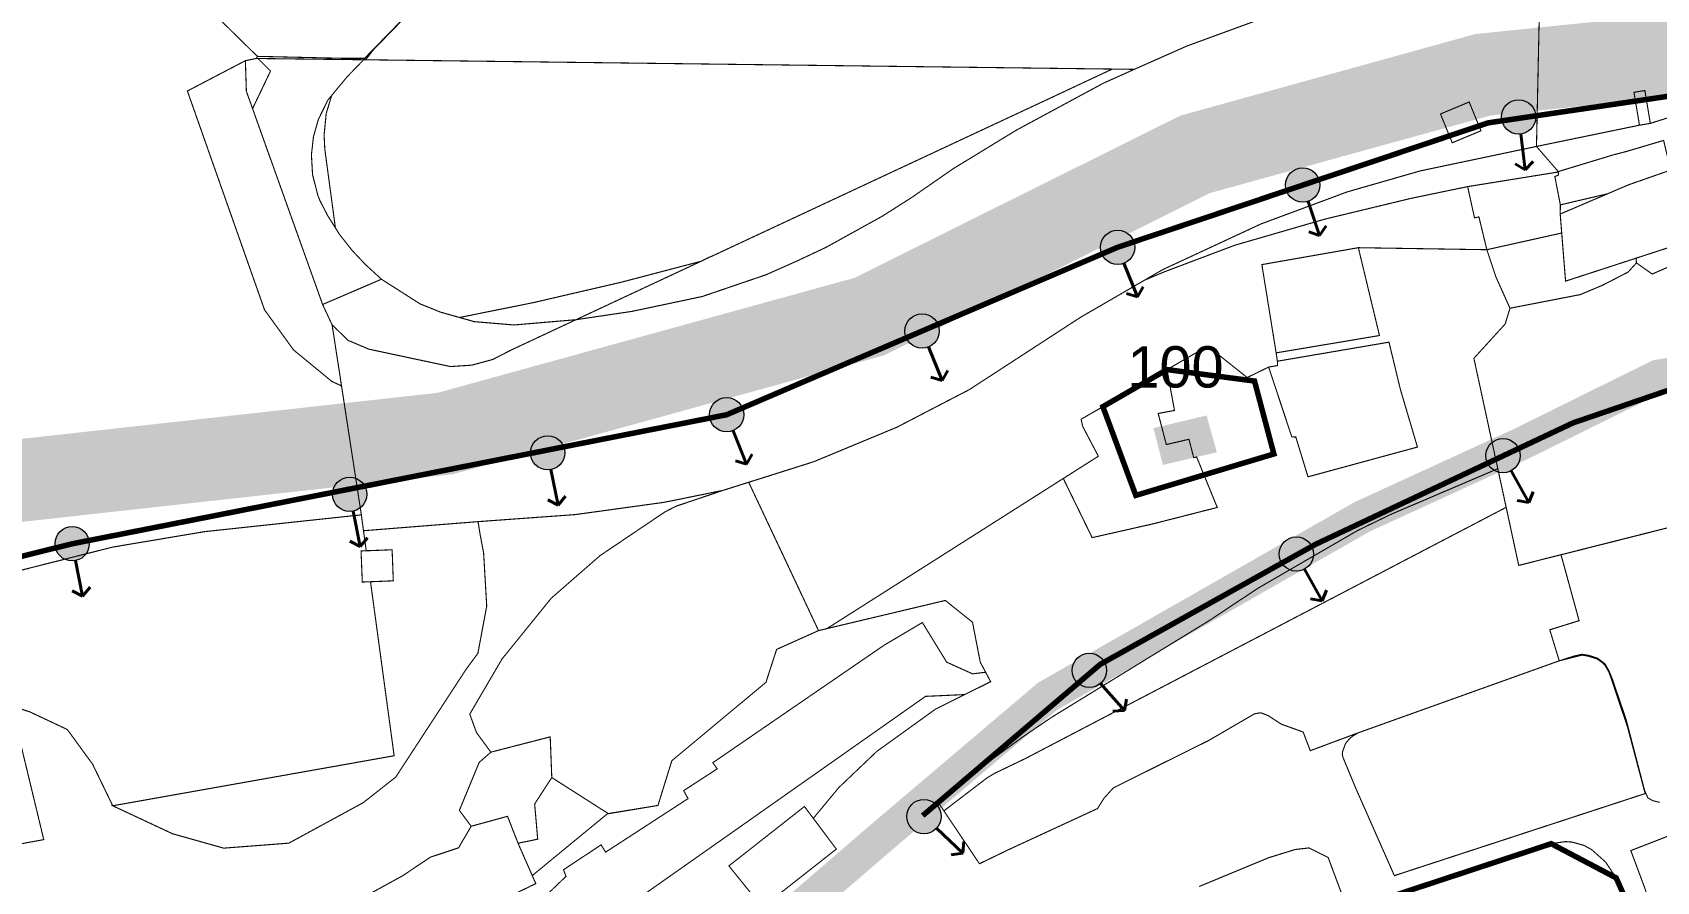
# Model space of a CAD drawing. Header units: millimetres. Extents: x 21689 to 31331, y 37531 to 43751.
# Drawn here: x 27575.8 to 27870.9, y 42541.9 to 42696.2 of the extents above; entities that cross this region are included whole.
import ezdxf

# ---------------------------------------------------------------- set-up
doc = ezdxf.new("R2010")
doc.units = ezdxf.units.MM
doc.linetypes.add('g5_084', pattern=[0.4, 0.2, -0.2])
doc.layers.add('0.1 ОКН', color=1, linetype='Continuous', lineweight=9, transparency=0.4)
doc.layers.add('00 Дороги', color=252, linetype='Continuous', lineweight=9, transparency=0.2)
for name, color, linetype, lineweight in [('0.15 - Видовые раскрытия', 22, 'Continuous', 9), ('00 номер ОКН', 7, 'Continuous', 15), ('00 Разраб границы', 5, 'g5_084', 50), ('CONTUR', 150, 'Continuous', 9)]:
    doc.layers.add(name, color=color, linetype=linetype, lineweight=lineweight)
doc.styles.get("Standard").update_dxf_attribs({"font": 'arial.ttf'})
doc.linetypes.add('474_2', pattern='A,1,-0.5,[222,geobl2.shx,S=0.1,R=0,X=0,Y=0],-0.5,3', length=5)

# ---------------------------------------------------------------- blocks, each defined once
blk = doc.blocks.new('участки все')
at = {"layer": 'CONTUR', "const_width": 0.2}
for points in [[(4789.02572207, 5089.753541339996), (4749.403707190002, 5049.140064699997), (4745.533680619999, 5049.13932119), (4729.92911484, 5049.49825425), (4706.688525360001, 5072.324197979993)], [(4678.367397329998, 5063.76780763), (4703.914192300002, 5077.266697719998), (4706.688525360001, 5072.324197979993), (4729.92911484, 5049.49825425), (4729.763334589999, 5049.120791119996), (4727.757059840001, 5048.711508869994), (4717.222670229999, 5043.202785669993), (4731.23401878, 5003.448091449994), (4736.51240567, 4996.157242459994), (4743.474749820001, 4990.430615929995), (4745.222403940003, 4989.623853559999), (4748.823743370001, 4966.198619929993), (4720.346869880002, 4963.144629579998), (4703.663861029999, 4960.340058939998), (4673.03536288, 4952.608992889996)], [(5188.637256720001, 5042.744649139997), (5147.21734549, 5040.798851319996), (5124.627431590001, 5033.624719149994), (5117.34528935, 5033.486220269995), (5109.36733275, 5041.458399719996), (5009.63280626, 5043.795507859999), (4992.901705060002, 5040.461677739994), (4982.99361976, 5037.323376419998), (4982.004952850002, 5043.288534339997), (4980.019899430001, 5042.958927689993), (4981.018564030001, 5036.993616659994), (4962.309344230002, 5033.130072389998), (4963.05952155, 5068.408704879999), (4966.17048696, 5068.471070879997), (4965.745426540001, 5067.487575969994), (4967.350840880001, 5061.962975759998), (4972.807625659999, 5059.139413659999), (4986.088879760002, 5056.606046779998), (5123.33075049, 5053.434632089993), (5216.452489639999, 5059.40879686)], [(4779.749796120002, 5080.225535429999), (4750.966620689999, 5050.636139769995), (4749.619676360001, 5048.876756819984), (4885.25435667, 5047.189959439995), (4889.24358875, 5047.138877509999), (4898.748153230001, 5051.353361789988), (4917.453159340002, 5058.206980859999)], [(4917.453159340002, 5058.206980859999), (4898.748153230001, 5051.353361789995), (4889.24358875, 5047.138877509999), (4883.685520900002, 5044.653971839995), (4867.814288810001, 5036.086955589999), (4856.387447870002, 5029.111893679997), (4848.776674550001, 5023.838407529998), (4843.515369799999, 5020.488954169996), (4833.258316740001, 5014.805984859995), (4828.050779910001, 5012.355711309997), (4822.382124480002, 5009.832497859999), (4810.741266860001, 5005.860722549995), (4797.999955360003, 5003.165801479998), (4787.816733660002, 5001.651716449996), (4782.980499429998, 5001.245765050001), (4776.55202933, 5000.694192639996), (4769.351192440001, 5001.294450769994), (4763.237559960002, 5003.018066519995), (4759.49062566, 5004.525443679995), (4752.479153809999, 5009.002817589993), (4741.788888040002, 5004.416484039997), (4741.788888040002, 5004.416484039997), (4743.512297240002, 5000.720081469997), (4745.222557029999, 4989.633851259998), (4748.823743370001, 4966.198619929993), (4749.209557329999, 4963.312701269998), (4770.024921910001, 4964.963994639998), (4787.684582360001, 4966.243604759998), (4803.858824350001, 4968.475962239994), (4814.532038060002, 4970.642547999997), (4830.991688320002, 4975.840546079998), (4846.097727470002, 4982.109273419999), (4859.30277939, 4988.967109369994), (4879.463606910001, 5002.078463719998), (4892.86269994, 5009.853330569996), (4894.487024040001, 5010.788462939999), (4912.27367799, 5019.0561504), (4917.775021230002, 5021.101923239999), (4927.96299598, 5024.885942229993), (4941.19118686, 5028.683410439997), (4962.309344230002, 5033.130072389998), (4963.05952155, 5068.408704879999)], [(4992.17305211, 5013.772746679999), (4983.324463340003, 5009.948219849997), (4980.465441140001, 5011.972002689996), (4980.465441140001, 5011.972002689996), (4978.959912460003, 5010.305049149996), (4974.293171310001, 5007.906496259995), (4970.287301750002, 5006.21782672), (4957.489224010002, 5003.733776809998), (4956.625479300001, 5000.876992409998), (4950.939870640002, 4994.634026629981), (4959.083806590002, 4957.009203529982), (5081.287002749999, 4987.888191899997)], [(4984.684704810002, 4913.957074789992), (4983.409592940002, 4914.276599499979), (4982.537450199998, 4914.789954859982), (4981.94810365, 4916.138982999997), (4978.576093740001, 4929.070655889998), (4976.068599730002, 4936.41907349998), (4975.480477880003, 4937.848083209981), (4974.760089890001, 4939.129117619981), (4973.415712019999, 4940.149705309996), (4971.783591810003, 4940.664697059998), (4970.59662217, 4940.862871869999), (4969.091457890002, 4940.525916899998), (4966.448441480003, 4939.6763823), (4964.724737000004, 4945.31279353), (4970.050148300001, 4946.971259579979), (4966.773418250003, 4958.941471070001), (4966.773418250003, 4958.941471070001), (5007.109612349999, 4969.133899139997)], [(4820.357190080001, 4896.523080089981), (4815.59740011, 4902.415980509999), (4829.322658330002, 4913.205869219979), (4830.929674340001, 4911.05125572998), (4835.57557089, 4916.660141699998), (4842.486256219999, 4923.234354139997), (4853.09323726, 4930.871974939996), (4858.43411097, 4933.540208619983), (4851.319169180002, 4933.219146889999), (4793.091669470003, 4892.250533409999)], [(4783.146184929999, 4897.772832309994), (4786.008243489999, 4900.519021059998), (4785.546570450001, 4901.716094419978), (4792.365736129999, 4906.231701459997), (4793.205637670001, 4904.918836499979), (4808.17453294, 4914.639680029999), (4807.386763030002, 4916.091747279999), (4813.467371400002, 4920.048659999978), (4812.684547619999, 4921.170650279979), (4843.751015320002, 4942.485059609978), (4850.744475020001, 4946.627995199997), (4855.16428438, 4939.430295549981), (4859.851814040001, 4937.308515319979), (4859.851814040001, 4937.308515319979), (4862.236316440001, 4937.602006379996), (4861.26410141, 4939.41689891), (4859.855281420001, 4946.678496229979), (4854.915982999999, 4950.64413820998), (4831.88203275, 4945.166800069979), (4824.26973974, 4941.753342149997), (4822.328166000003, 4935.77304806), (4805.22994198, 4921.524791509997), (4802.70543038, 4913.39341444998), (4793.501983210001, 4911.864325429997), (4779.870271440002, 4900.653001719998), (4780.517920660001, 4899.193079799982)], [(4928.534197860001, 4893.036740949995), (4924.46111349, 4903.939142719995), (4920.977794210001, 4905.682482879995), (4918.453324530001, 4905.391134769998), (4913.630399600002, 4903.894974769995), (4901.05047039, 4898.677571339998)]]:
    blk.add_lwpolyline(points, dxfattribs=at)
for points in [[(4750.966620689999, 5050.636139769995), (4749.619676360001, 5048.876756819984), (4749.249761630003, 5048.882420849979), (4750.966620689999, 5050.636139769995)], [(4727.757059840001, 5048.711508869979), (4727.94157802, 5043.128661399983), (4729.063700040001, 5040.001467459995), (4732.32829208, 5046.83150832), (4730.04311699, 5049.106507129996), (4729.763334589999, 5049.120791119996), (4727.757059840001, 5048.711508869979)], [(4749.249761630003, 5048.882420849979), (4746.221921520002, 5045.758769809996), (4742.757951539998, 5041.581792429999), (4741.013690890002, 5038.03848594), (4740.136886150001, 5034.981899189981), (4739.755526839998, 5031.627725189995), (4739.960204570001, 5028.014576999995), (4740.912872520002, 5024.269975379997), (4741.278548399997, 5023.334372619982), (4742.75472307, 5020.471758789994), (4744.824636240002, 5017.200052299981), (4747.100167330001, 5014.29519895), (4749.510873210001, 5011.728277229995), (4752.479153809999, 5009.002817589979), (4741.788888040002, 5004.416484039983), (4731.221026530001, 5033.948411279983), (4729.063700040001, 5040.001467459995), (4732.32829208, 5046.83150832), (4730.04311699, 5049.106507129996), (4749.249761630003, 5048.882420849979)], [(4749.249761630003, 5048.882420849979), (4885.25435667, 5047.189959439995), (4878.072883020003, 5043.829907619998), (4871.62659865, 5040.808599949997), (4861.151692530002, 5035.918970159983), (4812.271769850002, 5013.077315289993), (4811.950159759999, 5012.972239249997), (4810.529310050002, 5012.26399201998), (4796.061094699998, 5008.465508529996), (4780.04415469, 5004.750738429997), (4766.662836650001, 5002.055616549981), (4763.237559960002, 5003.018066519995), (4759.49062566, 5004.525443679995), (4752.479153809999, 5009.002817589979), (4749.510873210001, 5011.728277229995), (4747.100167330001, 5014.29519895), (4744.824636240002, 5017.200052299981), (4744.1024111, 5018.361115259999), (4743.698898369999, 5021.39730561), (4743.231984280003, 5024.864468439999), (4742.181351160001, 5032.660585989994), (4742.061495360001, 5035.282431499997), (4742.440051830002, 5039.106650249996), (4743.072060689999, 5041.196981389999), (4743.430352130002, 5042.391500069999), (4746.221921520002, 5045.758769809996), (4749.249761630003, 5048.882420849979)], [(4740.136886150001, 5034.981899189981), (4741.013690890002, 5038.03848594), (4742.757951539998, 5041.581792429999), (4743.430352130002, 5042.391500069999), (4743.072060689999, 5041.196981389999), (4742.440051830002, 5039.106650249996), (4742.061495360001, 5035.282431499997), (4742.181351160001, 5032.660585989994), (4743.231984280003, 5024.864468439999), (4743.698898369999, 5021.39730561), (4744.1024111, 5018.361115259999), (4742.75472307, 5020.471758789994), (4741.278548399997, 5023.334372619982), (4740.912872520002, 5024.269975379997), (4739.960204570001, 5028.014576999995), (4739.755526839998, 5031.627725189995), (4740.136886150001, 5034.981899189981)], [(4982.99361976, 5037.323376419998), (4981.018564030001, 5036.993616659994), (4980.019899430001, 5042.958927689979), (4981.994955160001, 5043.288687419983), (4982.99361976, 5037.323376419998)], [(4947.009463360002, 5033.794340679997), (4944.869578510003, 5039.027123679996), (4950.082978450002, 5041.2073054), (4952.222863250001, 5035.974522459998), (4947.009463360002, 5033.794340679997)], [(4979.12317667, 5026.192602189992), (4986.683689420003, 5028.836847319995), (4985.406208380002, 5034.226425469999), (4978.665458699998, 5032.219630649997), (4976.185619880002, 5031.577598869983), (4966.26952659, 5028.56942023), (4966.299720150001, 5027.928955759999), (4965.645584040001, 5027.658970729979), (4966.646803880001, 5022.513623159998), (4969.306448070001, 5023.142901859995), (4975.207592450002, 5024.522550499998), (4979.12317667, 5026.192602189992)], [(4927.96299598, 5024.885942229993), (4941.19118686, 5028.683410439997), (4962.309344230002, 5033.130072389998), (4966.26952659, 5028.56942023), (4965.98760122, 5028.443736539994), (4949.807548489999, 5025.831470349999), (4939.565004240002, 5023.70829286), (4923.806785280001, 5019.909563199995), (4907.504298470001, 5015.179163539993), (4903.60177289, 5013.708912179994), (4894.720386160003, 5010.354888269998), (4891.17762428, 5008.869128209997), (4892.86269994, 5009.853330569996), (4894.487024040001, 5010.788462939999), (4912.27367799, 5019.0561504), (4917.775021230002, 5021.101923239999), (4927.96299598, 5024.885942229993)], [(4949.807548489999, 5025.831470349999), (4965.98760122, 5028.443736539979), (4966.26952659, 5028.56942023), (4966.299720150001, 5027.928955759999), (4965.645584040001, 5027.658970729979), (4966.646803880001, 5022.513623159998), (4966.621392420002, 5020.854006669979), (4966.888505530001, 5017.399905139996), (4953.29203756, 5014.368078319996), (4951.853321099999, 5020.330127589979), (4951.05075043, 5020.162415659994), (4950.42422715, 5023.002018379994), (4949.807548489999, 5025.831470349999)], [(4967.594671860002, 5008.659063269981), (4966.621392420002, 5020.854006669979), (4979.12317667, 5026.192602189992), (4986.683689420003, 5028.836847319995), (4991.976276389999, 5016.595768929998), (4967.594671860002, 5008.659063269981)], [(4859.30277939, 4988.96710936998), (4879.463606910001, 5002.078463719998), (4886.163153460002, 5005.965897209978), (4891.17762428, 5008.869128209997), (4894.720386160003, 5010.354888269998), (4903.60177289, 5013.708912179994), (4907.504298470001, 5015.179163539993), (4923.806785280001, 5019.909563199981), (4939.565004240002, 5023.70829286), (4949.807548489999, 5025.831470349999), (4950.42422715, 5023.002018379994), (4951.05075043, 5020.162415659994), (4951.853321099999, 5020.330127589979), (4953.29203756, 5014.368078319996), (4929.947583749999, 5014.735519949994), (4912.420491140001, 5011.663876589999), (4915.014906370001, 4995.624096039995), (4915.24173351, 4994.110617689992), (4915.239484770001, 4993.31064933), (4913.655410250001, 4993.04490298), (4909.756300060002, 4991.144597619998), (4902.573703550002, 4996.854594159994), (4879.58016284, 4983.566612779999), (4879.880035480001, 4982.25201657998), (4882.717310610002, 4976.848554369979), (4833.397501420001, 4945.52359746), (4831.88203275, 4945.166800069979), (4825.548208420001, 4958.633829769984), (4819.194542140001, 4972.111163769994), (4830.991688320002, 4975.840546079998), (4846.097727470002, 4982.109273419999), (4859.30277939, 4988.96710936998)], [(4957.489224010002, 5003.733776809998), (4954.955860600002, 5009.392585699999), (4954.592174950001, 5010.458157909997), (4953.29203756, 5014.368078319996), (4966.888505530001, 5017.399905139996), (4967.594671860002, 5008.659063269981), (4980.418619960001, 5012.832722449996), (4980.465441140001, 5011.972002689996), (4978.959912460003, 5010.305049149996), (4974.293171310001, 5007.906496259995), (4970.287301750002, 5006.21782672), (4957.489224010002, 5003.733776809998)], [(4915.014906370001, 4995.624096039995), (4933.78324316, 4998.776735009997), (4929.947583749999, 5014.735519949994), (4912.420491140001, 5011.663876589999), (4915.014906370001, 4995.624096039995)], [(4780.04415469, 5004.750738429997), (4796.061094699998, 5008.465508529996), (4810.529310050002, 5012.26399201998), (4787.816733660002, 5001.651716449996), (4776.55202933, 5000.694192639981), (4769.351192440001, 5001.294450769994), (4766.662836650001, 5002.055616549981), (4780.04415469, 5004.750738429997)], [(4741.788888040002, 5004.416484039983), (4743.512297240002, 5000.720081469997), (4746.438903300001, 4997.88525953998), (4750.194610800001, 4996.297747749981), (4764.996335390002, 4993.141098679982), (4768.90018185, 4993.39132587998), (4772.685998520002, 4994.423363289993), (4776.163216880003, 4996.200128659999), (4787.816733660002, 5001.651716449996), (4782.980499429998, 5001.245765050001), (4776.55202933, 5000.694192639981), (4769.351192440001, 5001.294450769994), (4763.237559960002, 5003.018066519995), (4759.49062566, 5004.525443679995), (4752.479153809999, 5009.002817589979), (4741.788888040002, 5004.416484039983)], [(4935.514775499999, 4997.570218449983), (4915.24173351, 4994.110617689992), (4915.239484770001, 4993.31064933), (4913.655410250001, 4993.04490298), (4917.86105399, 4980.350463989998), (4918.581040820001, 4980.349439909995), (4920.800132150001, 4973.105437159997), (4940.682968180001, 4978.51102025), (4937.57399831, 4989.028659279997), (4935.514775499999, 4997.570218449983)], [(4879.58016284, 4983.566612779999), (4895.188344210001, 4992.58766017), (4896.39731498, 4985.98912565998), (4896.54472547, 4985.166865669999), (4893.586221670001, 4984.61216282998), (4895.059830540002, 4978.969579689991), (4899.174498200002, 4979.92658141), (4900.043310180001, 4976.58326681998), (4900.575177860003, 4976.705123569998), (4904.314826370002, 4967.537831800001), (4892.65928652, 4964.566284499997), (4881.59080722, 4962.055749919993), (4876.345391940002, 4972.806103329982), (4882.717310610002, 4976.848554369979), (4879.880035480001, 4982.25201657998), (4879.58016284, 4983.566612779999)], [(4869.516696660001, 4921.950477389997), (4863.915423940001, 4919.256230599982), (4862.532728419999, 4918.427398499982), (4854.650688960003, 4912.418061079996), (4853.575129150001, 4914.014535119982), (4863.616221290001, 4921.920821419997), (4868.844881910002, 4925.75077745998), (4874.231056320001, 4929.418321069999), (4883.437737070003, 4935.077374519998), (4902.739008210002, 4946.911887279995), (4911.730331729999, 4952.874238379997), (4929.75030879, 4963.318363049999), (4935.815454710002, 4966.265507029995), (4955.282789290002, 4974.577462009999), (4956.805409970002, 4967.564124719982), (4869.516696660001, 4921.950477389997)], [(4783.332086080001, 4951.060189659998), (4792.210692820001, 4958.804275199996), (4803.921555410001, 4966.694995009995), (4805.967772940003, 4967.753668459984), (4814.532038060002, 4970.642547999997), (4819.194542140001, 4972.111163769994), (4831.88203275, 4945.166800069979), (4824.26973974, 4941.753342149997), (4822.328166000003, 4935.77304806), (4805.22994198, 4921.524791509997), (4802.70543038, 4913.39341444998), (4793.672862480002, 4911.921709269998), (4783.423066000003, 4918.46867201), (4783.13628328, 4925.86309129998), (4772.353601160001, 4923.078177839998), (4769.738253430001, 4926.648236059999), (4768.519521400001, 4929.996909409994), (4774.382814740001, 4940.007172999997), (4783.332086080001, 4951.060189659998)], [(4673.03536288, 4952.608992890003), (4703.663861029999, 4960.340058939998), (4720.346869880002, 4963.144629579998), (4748.823743370001, 4966.198619929993), (4749.209557329999, 4963.312701269998), (4749.713860390001, 4959.674965439997), (4748.773158560001, 4959.629368739982), (4748.996750300004, 4953.985923149994), (4750.487631530002, 4954.043095879999), (4754.783565700003, 4922.427195869997), (4703.654226509999, 4913.34001711), (4699.999903750001, 4920.896000029999), (4695.40635202, 4927.196358869981), (4688.615228779999, 4930.390352999996), (4680.465690860001, 4933.035144159999), (4673.03536288, 4952.608992890003)], [(4854.650688960003, 4912.418061079996), (4862.532728419999, 4918.427398499982), (4863.915423940001, 4919.256230599982), (4869.516696660001, 4921.950477389997), (4956.805409970002, 4967.564124719982), (4959.083806590002, 4957.009203529982), (4966.763573640001, 4958.951621839995), (4970.050148300001, 4946.971259579979), (4964.724737000004, 4945.31279353), (4966.448441480003, 4939.6763823), (4929.928031330001, 4926.595515229994), (4921.21829058, 4923.348861839993), (4919.92018981, 4926.738749279983), (4915.942085220002, 4928.169664409994), (4913.595594250001, 4929.705597709995), (4912.193879910002, 4930.247061750001), (4911.080768470001, 4930.044104289991), (4902.77674157, 4925.211233209993), (4885.4447784, 4916.596578159981), (4884.23423442, 4915.255108409997), (4883.715473590001, 4914.68304928), (4882.577257230001, 4912.840470299998), (4866.594121280003, 4905.455166389998), (4861.113586340001, 4902.80907086), (4854.650688960003, 4912.418061079996)], [(4749.209557329999, 4963.312701269998), (4770.024921910001, 4964.963994639998), (4770.408698300001, 4962.598109339982), (4771.03756605, 4959.258467599997), (4771.59983386, 4949.609821279999), (4769.998677750002, 4941.044304159979), (4767.864307400002, 4938.146973099996), (4755.07424364, 4918.552730109993), (4749.18317896, 4913.912911919993), (4735.650391450002, 4906.550087469979), (4723.816429550002, 4905.641276989998), (4714.536387150001, 4908.253376759982), (4703.654226509999, 4913.34001711), (4754.783565700003, 4922.427195869997), (4750.487631530002, 4954.043095879999), (4754.63019816, 4954.20966801), (4754.41660411, 4959.85296045), (4749.713860390001, 4959.674965439997), (4749.209557329999, 4963.312701269998)], [(4748.773158560001, 4959.629368739996), (4754.41660411, 4959.85296045), (4754.63019816, 4954.20966801), (4748.9967503, 4953.985923149994), (4748.773158560001, 4959.629368739996)], [(4858.43411097, 4933.540208619983), (4863.150076099999, 4935.888009269998), (4862.236316440001, 4937.602006379996), (4859.851814040001, 4937.308515319979), (4855.16428438, 4939.430295549981), (4850.744475020001, 4946.627995199997), (4843.751015320002, 4942.485059609978), (4812.684547619999, 4921.170650279979), (4813.467371400002, 4920.048659999978), (4807.386763030002, 4916.091747279999), (4808.17453294, 4914.639680029999), (4793.205637670001, 4904.918836499979), (4792.365736129999, 4906.231701459997), (4785.546570450001, 4901.716094419978), (4786.008243489999, 4900.519021059998), (4783.146184929999, 4897.772832309994), (4781.783627460001, 4894.993684159999), (4785.629447040003, 4889.49477885), (4793.091669470003, 4892.250533409999), (4851.319169180002, 4933.219146889999), (4858.43411097, 4933.540208619983)], [(4929.928031330001, 4926.595515229994), (4966.448441480003, 4939.6763823), (4969.118848620001, 4940.355496939999), (4970.64446752, 4940.722138819984), (4971.771144860002, 4940.504887099982), (4973.323742790002, 4940.02111306), (4974.174512420002, 4939.418084589997), (4974.707039870001, 4938.929929219995), (4975.418348639999, 4937.709034039981), (4975.83186984, 4936.632698869995), (4978.863519540002, 4927.596250119997), (4982.049199690002, 4915.55743316), (4936.490716470001, 4900.644942679981), (4929.46441207, 4916.562579269994), (4927.130694880001, 4922.198331039996), (4927.02898653, 4922.739890199999), (4927.138913540002, 4923.388209309996), (4927.659310600003, 4924.720245929996), (4928.382158320001, 4925.559181049997), (4928.88862524, 4925.98142782), (4929.928031330001, 4926.595515229994)], [(4783.423066000003, 4918.46867201), (4780.309523880002, 4913.666326039995), (4780.861557020002, 4907.267849199998), (4777.290284600003, 4906.53252715998), (4775.38513709, 4911.421716199999), (4768.77756912, 4909.6228797), (4766.631701270002, 4912.505746859999), (4770.225000350001, 4921.210762339994), (4772.353601160001, 4923.078177839998), (4783.13628328, 4925.86309129998), (4783.423066000003, 4918.46867201)], [(4666.057929730003, 4912.285660800001), (4674.00998391, 4913.723910479996), (4673.064778269999, 4920.568410899999), (4687.096207770002, 4923.923584919982), (4691.130038040003, 4907.191753729982), (4668.05492119, 4902.945045819979), (4666.057929730003, 4912.285660800001)], [(4821.672235460003, 4894.892939009981), (4821.318900840001, 4895.328350629999), (4815.59740011, 4902.415980509999), (4829.322658330002, 4913.205869219979), (4835.114190129999, 4905.46716475), (4821.672235460003, 4894.892939009981)], [(4986.47242342, 4907.92968257), (5002.336031210001, 4913.38680779998), (5006.13077154, 4914.348708439996), (5012.46083919, 4914.351786739978), (5017.717116170002, 4912.80130118), (5032.049531650002, 4905.771830589998), (5036.338635000004, 4904.406154499978), (5052.5366579, 4901.00813106), (5057.388353140003, 4883.483790719998), (4995.86938552, 4858.74564176998), (4992.07138542, 4868.673826219979), (4988.462375500002, 4879.18911912998), (4981.957243690001, 4898.448784469984), (4979.450562130001, 4905.197187359998), (4986.47242342, 4907.92968257)], [(4761.381540400001, 4904.006100679995), (4766.487464230002, 4905.697928999995), (4768.77756912, 4909.6228797), (4775.38513709, 4911.421716199999), (4777.290284600003, 4906.53252715998), (4780.517920660001, 4899.193079799982), (4764.76136009, 4891.58430327), (4757.412843419999, 4890.376813519993), (4751.800435280002, 4894.792763689999), (4750.339356619999, 4897.335144569995), (4756.339878660001, 4900.63328184998), (4761.381540400001, 4904.006100679995)], [(4936.404696870003, 4896.98624721), (4947.887882720003, 4901.110439019998), (4964.98967472, 4906.448606499995), (4967.545514879999, 4906.82947454998), (4968.814149910002, 4906.740049789995), (4970.964772340001, 4906.127118919997), (4972.343123399998, 4905.366012029997), (4974.87839319, 4903.097186209998), (4976.784621549999, 4900.237989879999), (4978.06068934, 4897.368442109996), (4978.79821199, 4895.247142659995), (4981.662303500005, 4887.023262539995), (4979.07396337, 4885.17288713), (4980.882701720002, 4879.86517551), (4981.6244052, 4877.363810830001), (4955.659484070002, 4867.251331449995), (4955.784555570001, 4866.92941536998), (4948.826507090001, 4864.445942999999), (4947.552534370003, 4868.105461469998), (4946.555483120002, 4870.910737059996), (4941.64266025, 4885.096006719999), (4936.96481587, 4895.687666619997), (4936.404696870003, 4896.98624721)]]:
    blk.add_lwpolyline(points, close=True, dxfattribs=at)
blk = doc.blocks.new('трасса вид раскр')
at = {"layer": '0.15 - Видовые раскрытия', "transparency": 33554687}
h = blk.add_hatch(color=256, dxfattribs=at)
h.dxf.hatch_style = 1
h.paths.add_polyline_path([(-2.77140992528075, -1.425612994971743, 1), (2.771409925364423, 1.425612994906259, 1)])
at = {"layer": '0.15 - Видовые раскрытия', "lineweight": 40}
for p, q in [((1.417292102341889, -2.775690191636385), (4.42276524884437, -8.61836849082465)), ((4.42276524884437, -8.61836849082465), (2.353760143574618, -8.218172634020448)), ((4.42276524884437, -8.61836849082465), (5.300357803174847, -6.70244308567635))]:
    blk.add_line(p, q, dxfattribs=at)
at = {"layer": '0.15 - Видовые раскрытия'}
blk.add_circle((0, 0), 3.116582324510424, dxfattribs=at)

msp = doc.modelspace()

# ---------------------------------------------------------------- hatches: boundary and pattern name
at = {"layer": '0.1 ОКН', "transparency": 33554585}
h = msp.add_hatch(color=1, dxfattribs=at)
h.dxf.hatch_style = 1
h.paths.add_polyline_path([(27789.12162371152, 42626.61243324245), (27790.98722424719, 42619.92477880232), (27781.19357190683, 42617.62521425795), (27779.45974532902, 42624.30110021472)])

# ---------------------------------------------------------------- linework, layer by layer
at = {"layer": '0.15 - Видовые раскрытия', "linetype": '474_2', "const_width": 1}
for points in [[(28409.89475999352, 42598.55857544755), (28314.60272029395, 42642.88348502378), (28268.79904118188, 42652.83707911219), (28207.38474235732, 42687.27305499265), (28167.09539184575, 42698.40934951489), (28072.38910857968, 42684.73240415558), (28009.60319134073, 42680.72852973042), (27954.6064264323, 42684.66407910157), (27884.6438684627, 42686.32983521657), (27840.22999048522, 42679.76583613295), (27772.96031166671, 42657.16885509446), (27701.92959461269, 42626.74203403161), (27583.03484551233, 42603.29776425278), (27538.84927041482, 42592.34730988623)], [(27965.1905628949, 42642.43756588075), (27941.85942287799, 42636.20017700935), (27892.96014522001, 42635.24181174935), (27873.71323849551, 42631.43340537977), (27855.69205990535, 42625.26418283705), (27808.89921028786, 42603.19103006461), (27769.80358928416, 42581.39806740196), (27737.5460326942, 42553.9017554818)]]:
    msp.add_lwpolyline(points, dxfattribs=at)
at = {"layer": '00 Дороги', "lineweight": 9}
for points, const_width in [([(27524.86725351344, 42608.28993634179), (27542.20780569605, 42611.31170439877), (27650.84444607816, 42623.3390079918), (27727.84953364627, 42644.57386939356), (27787.06592712294, 42674.06104708038), (27839.34685842636, 42688.51532655543), (27892.34505777788, 42693.96349877249), (28007.08941578364, 42691.56863532135), (28077.62547271269, 42694.53750640872), (28126.29301871982, 42701.78048750755), (28165.13255729402, 42707.71937006199), (28193.39534223852, 42704.88742717324), (28329.3102063418, 42657.28207882303), (28396.17818190063, 42640.9028219095), (28485.28921688992, 42628.57310284534), (28544.08044805671, 42624.51374781432), (28665.81541080817, 42601.64045829306), (28711.15354460483, 42595.97538255412), (28781.48759282705, 42601.06324437191), (28817.8962018698, 42611.63106029279), (28892.89631953521, 42629.29717783746), (28958.28833030979, 42651.8119584288), (29022.95404738674, 42667.66576474261), (29090.74790901037, 42673.0924111582)], 15), ([(27570.5598674148, 42475.4624877431), (27572.06041686338, 42476.9985739462), (27574.24911618799, 42477.89928953656), (27581.10490195726, 42479.86156385135), (27603.57192104444, 42484.26597003618), (27666.46988652646, 42504.2906902634), (27681.52993222346, 42515.72678136144), (27703.62669958915, 42527.1721277149), (27729.58784822883, 42549.57880361739), (27760.19270949082, 42575.56141272716), (27817.34777856762, 42608.17990776136), (27846.39522095043, 42621.51506158267), (27871.11714472231, 42633.74893917141), (27898.24633360182, 42638.02498287016), (27945.44394255529, 42639.11817728146), (27977.07504887071, 42648.50016360055), (28002.01936081954, 42658.14397448482), (28026.89146757223, 42669.81179404065), (28063.14313237021, 42680.28938774835), (28068.90364526721, 42684.47572648698), (28068.82320288885, 42686.65996849914)], 6)]:
    msp.add_lwpolyline(points, dxfattribs=dict(at, const_width=const_width))
at = {"layer": '00 Разраб границы', "ltscale": 5, "const_width": 1}
for points in [[(27776.26252484726, 42612.09076842506), (27801.34631126955, 42619.61887913118), (27797.82810080592, 42632.86703856557), (27781.93414683936, 42634.94542176625), (27770.28301986343, 42628.21222828966), (27776.26252484726, 42612.09076842506)], [(27776.26252484726, 42612.09076842506), (27801.34631126955, 42619.61887913118), (27797.82810080592, 42632.86703856557), (27781.93414683936, 42634.94542176625), (27770.28301986343, 42628.21222828966), (27776.26252484726, 42612.09076842506)], [(27844.02637282758, 42483.67506645748), (27878.25887902473, 42497.50589026798), (27879.13430461369, 42497.85958499925), (27868.4079289, 42529.38199145), (27864.80631474, 42539.72717102), (27863.53024695, 42542.59671879), (27851.73530012, 42548.80733541), (27824.31053872065, 42539.76166842526), (27828.38828565, 42527.45473563), (27835.57213249, 42506.80467191), (27839.19895076112, 42496.47918111), (27843.10528712, 42486.10926052), (27844.02637282758, 42483.67506645748)], [(27844.02637282758, 42483.67506645748), (27878.25887902473, 42497.50589026798), (27879.13430461369, 42497.85958499925), (27868.4079289, 42529.38199145), (27864.80631474, 42539.72717102), (27863.53024695, 42542.59671879), (27851.73530012, 42548.80733541), (27824.31053872065, 42539.76166842526), (27828.38828565, 42527.45473563), (27835.57213249, 42506.80467191), (27839.19895076112, 42496.47918111), (27843.10528712, 42486.10926052), (27844.02637282758, 42483.67506645748)]]:
    msp.add_lwpolyline(points, dxfattribs=at)

# ---------------------------------------------------------------- block references
at = {"layer": '0.15 - Видовые раскрытия'}
for p, rotation in [((27845.80826768026, 42680.8600627589, 107.114), 339.8569106736608), ((27806.59515107597, 42668.4673456137), 351.3135659562627), ((27772.96031166671, 42657.16885509446), 354.7776144757285), ((27737.4449531397, 42641.95544456303), 354.7898669709657), ((27701.92959461269, 42626.74203403161), 354.7898669709657), ((27669.42643843211, 42619.82372939297), 344.0018730332089), ((27842.97993525317, 42619.2973257057), 1.603074692767032), ((27633.45847646947, 42612.30102018125), 344.0018730332089), ((27583.03484551233, 42603.29776425278), 344.0018730332089), ((27805.43993424527, 42601.42794259237), 1.603074692767032), ((27767.83495655177, 42580.29124552291), 13.88940050071041), ((27737.77080871825, 42553.74369220869), 19.5776731353473)]:
    msp.add_blockref('трасса вид раскр', p, dxfattribs=dict(at, rotation=rotation))
at = {"layer": 'CONTUR'}
msp.add_blockref('участки все', (22886.7456254, 37642.35872891001), dxfattribs=at)

# ---------------------------------------------------------------- texts
at = {"layer": '00 номер ОКН', "color": 4, "insert": (27774.73030016848, 42639.18757582138), "char_height": 7.5, "attachment_point": 1}
msp.add_mtext_dynamic_manual_height_columns('{\\C7;100}', width=7.5, gutter_width=12.5, heights=[0], dxfattribs=at)

doc.saveas('drawing.dxf')
